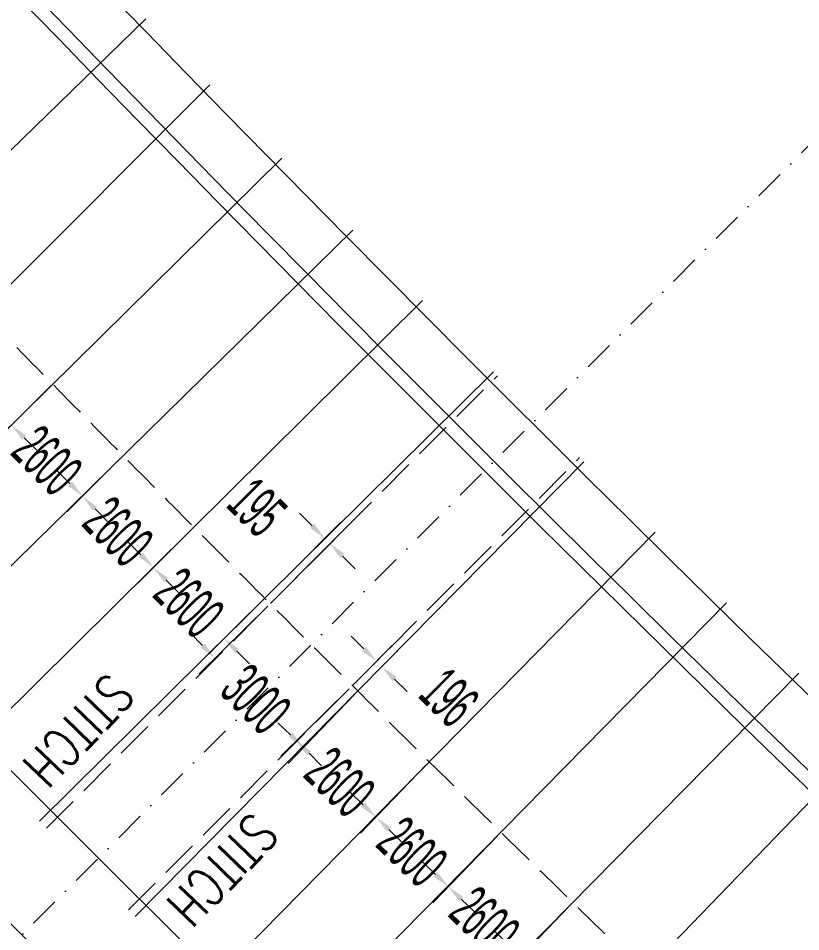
# Model space of a CAD drawing. Header units: millimetres. Extents: x 27228149 to 29012050, y 40856015 to 42918728.
# Drawn here: x 27626051 to 27646297, y 42072674 to 42096314 of the extents above; entities that cross this region are included whole.
import ezdxf

# ---------------------------------------------------------------- set-up
doc = ezdxf.new("R2010")
doc.units = ezdxf.units.MM
doc.header["$LTSCALE"] = 0.05
doc.linetypes.add('DGN Style 3', pattern=[27349.722329, 19535.51595, -7814.20638])
doc.linetypes.add('DGN Style 4', pattern=[31276.361035, 15628.41276, -7814.20638, 19.535516, -7814.20638])
doc.layers.get('Defpoints').update_dxf_attribs({"lineweight": 0})
for name, color, linetype, lineweight in [('InnerEdge_NB', 7, 'Continuous', 0), ('InnerEdge_SB', 7, 'Continuous', 0), ('OuterEdge_SB', 7, 'Continuous', 0), ('PlacementCurve_NB', 1, 'DGN Style 3', 0), ('PlacementCurve_SB', 1, 'DGN Style 3', 0), ('S-_ANOT----_A-', 7, 'Continuous', 0), ('S-_ANOT----_T-', 7, 'Continuous', 0), ('S-_GRIDLINE_E- Adjusted', 6, 'DGN Style 4', 0), ('S-_SEG-----_E-SB', 3, 'Continuous', 13), ('S-_WALLLBW-_E-', 40, 'Continuous', 13)]:
    doc.layers.add(name, color=color, linetype=linetype, lineweight=lineweight)
doc.styles.add('Styletxt', font='txt.shx')
doc.styles.add('StyleWORKING', font='WORKING.shx')
doc.dimstyles.new('dim300', dxfattribs={"dimtxt": 750, "dimasz": 750, "dimexe": 375, "dimexo": 375, "dimgap": 375, "dimtad": 1, "dimdec": 0, "dimzin": 11, "dimdsep": 46, "dimtxsty": 'StyleWORKING', "dimsah": 1, "dimcen": 0.09, "dimclrd": 7, "dimclre": 7, "dimadec": 4, "dimazin": 3, "dimtfac": 1, "dimtdec": 0, "dimtmove": 0, "dimatfit": 3, "dimfxl": 1, "dimtolj": 1, "dimtzin": 0, "dimlwd": 0, "dimlwe": 0, "dimarcsym": 0})

# ---------------------------------------------------------------- blocks, each defined once
blk = doc.blocks.new('*D459')
at = {"layer": 'Defpoints', "color": 0, "linetype": 'Continuous', "transparency": 16777216}
for p in [(27625121, 42088702), (27626986, 42086890), (27625878, 42085786)]:
    blk.add_point(p, dxfattribs=at)
at = {"layer": 'S-_ANOT----_A-', "linetype": 'Continuous', "transparency": 16777216}
for p, q in [((27625039, 42088621), (27623636, 42087222)), ((27626904, 42086809), (27625471, 42085380))]:
    blk.add_line(p, q, dxfattribs=at)
at = {"layer": 'S-_ANOT----_A-', "color": 7, "linetype": 'Continuous', "lineweight": 0, "transparency": 16777216}
for p, q in [((27623718, 42087954), (27623394, 42088280)), ((27626203, 42085460), (27626528, 42085135))]:
    blk.add_line(p, q, dxfattribs=at)
at = {"layer": 'S-_ANOT----_A-', "color": 7, "linetype": 'Continuous', "transparency": 16777216}
for points in [[(27623773, 42088008), (27623664, 42087900), (27624043, 42087628)], [(27626257, 42085515), (27626149, 42085406), (27625878, 42085786)]]:
    blk.add_solid(points, dxfattribs=at)
at = {"layer": 'S-_ANOT----_A-', "color": 0, "linetype": 'Continuous', "transparency": 16777216, "insert": (27624962, 42086708), "char_height": 1150, "attachment_point": 5, "rotation": 314.8984, "style": 'StyleWORKING'}
blk.add_mtext('\\A1;{\\W0.47826;\\C0;2600}', dxfattribs=at)
blk = doc.blocks.new('*D460')
at = {"layer": 'Defpoints', "color": 0, "linetype": 'Continuous', "transparency": 16777216}
for p in [(27626986, 42086890), (27628764, 42084992), (27627713, 42083945)]:
    blk.add_point(p, dxfattribs=at)
at = {"layer": 'S-_ANOT----_A-', "linetype": 'Continuous', "transparency": 16777216}
for p, q in [((27626904, 42086809), (27625471, 42085380)), ((27628682, 42084911), (27627306, 42083539))]:
    blk.add_line(p, q, dxfattribs=at)
at = {"layer": 'S-_ANOT----_A-', "color": 7, "linetype": 'Continuous', "lineweight": 0, "transparency": 16777216}
for p, q in [((27625554, 42086112), (27625229, 42086438)), ((27628038, 42083619), (27628363, 42083293))]:
    blk.add_line(p, q, dxfattribs=at)
at = {"layer": 'S-_ANOT----_A-', "color": 7, "linetype": 'Continuous', "transparency": 16777216}
for points in [[(27625608, 42086166), (27625499, 42086058), (27625878, 42085786)], [(27628092, 42083673), (27627984, 42083565), (27627713, 42083945)]]:
    blk.add_solid(points, dxfattribs=at)
at = {"layer": 'S-_ANOT----_A-', "color": 0, "linetype": 'Continuous', "transparency": 16777216, "insert": (27626797, 42084867), "char_height": 1150, "attachment_point": 5, "rotation": 314.8984, "style": 'StyleWORKING'}
blk.add_mtext('\\A1;{\\W0.47826;\\C0;2600}', dxfattribs=at)
blk = doc.blocks.new('*D461')
at = {"layer": 'Defpoints', "color": 0, "linetype": 'Continuous', "transparency": 16777216}
for p in [(27628764, 42084992), (27630594, 42083145), (27629548, 42082103)]:
    blk.add_point(p, dxfattribs=at)
at = {"layer": 'S-_ANOT----_A-', "linetype": 'Continuous', "transparency": 16777216}
for p, q in [((27628682, 42084911), (27627306, 42083539)), ((27630512, 42083064), (27629141, 42081697))]:
    blk.add_line(p, q, dxfattribs=at)
at = {"layer": 'S-_ANOT----_A-', "color": 7, "linetype": 'Continuous', "lineweight": 0, "transparency": 16777216}
for p, q in [((27627389, 42084271), (27627064, 42084597)), ((27629873, 42081777), (27630198, 42081451))]:
    blk.add_line(p, q, dxfattribs=at)
at = {"layer": 'S-_ANOT----_A-', "color": 7, "linetype": 'Continuous', "transparency": 16777216}
for points in [[(27627443, 42084325), (27627334, 42084217), (27627713, 42083945)], [(27629927, 42081831), (27629819, 42081723), (27629548, 42082103)]]:
    blk.add_solid(points, dxfattribs=at)
at = {"layer": 'S-_ANOT----_A-', "color": 0, "linetype": 'Continuous', "transparency": 16777216, "insert": (27628632, 42083025), "char_height": 1150, "attachment_point": 5, "rotation": 314.8984, "style": 'StyleWORKING'}
blk.add_mtext('\\A1;{\\W0.47826;\\C0;2600}', dxfattribs=at)
blk = doc.blocks.new('*D462')
at = {"layer": 'Defpoints', "color": 0, "linetype": 'Continuous', "transparency": 16777216}
for p in [(27634837, 42078903), (27636685, 42077073), (27635307, 42075641)]:
    blk.add_point(p, dxfattribs=at)
at = {"layer": 'S-_ANOT----_A-', "linetype": 'Continuous', "transparency": 16777216}
for p, q in [((27634757, 42078820), (27633034, 42077029)), ((27636605, 42076990), (27634908, 42075227))]:
    blk.add_line(p, q, dxfattribs=at)
at = {"layer": 'S-_ANOT----_A-', "color": 7, "linetype": 'Continuous', "lineweight": 0, "transparency": 16777216}
for p, q in [((27633102, 42077762), (27632770, 42078081)), ((27635638, 42075322), (27635970, 42075003))]:
    blk.add_line(p, q, dxfattribs=at)
at = {"layer": 'S-_ANOT----_A-', "color": 7, "linetype": 'Continuous', "transparency": 16777216}
for points in [[(27633155, 42077817), (27633048, 42077707), (27633433, 42077443)], [(27635691, 42075377), (27635585, 42075267), (27635307, 42075641)]]:
    blk.add_solid(points, dxfattribs=at)
at = {"layer": 'S-_ANOT----_A-', "color": 0, "linetype": 'Continuous', "transparency": 16777216, "insert": (27634371, 42076543), "char_height": 1150, "attachment_point": 5, "rotation": 316.1127, "style": 'StyleWORKING'}
blk.add_mtext('\\A1;{\\W0.47826;\\C0;2600}', dxfattribs=at)
blk = doc.blocks.new('*D463')
at = {"layer": 'Defpoints', "color": 0, "linetype": 'Continuous', "transparency": 16777216}
for p in [(27636685, 42077073), (27638537, 42075249), (27637180, 42073839)]:
    blk.add_point(p, dxfattribs=at)
at = {"layer": 'S-_ANOT----_A-', "linetype": 'Continuous', "transparency": 16777216}
for p, q in [((27636605, 42076990), (27634908, 42075227)), ((27638458, 42075167), (27636782, 42073424))]:
    blk.add_line(p, q, dxfattribs=at)
at = {"layer": 'S-_ANOT----_A-', "color": 7, "linetype": 'Continuous', "lineweight": 0, "transparency": 16777216}
for p, q in [((27634975, 42075960), (27634644, 42076279)), ((27637512, 42073520), (27637843, 42073201))]:
    blk.add_line(p, q, dxfattribs=at)
at = {"layer": 'S-_ANOT----_A-', "color": 7, "linetype": 'Continuous', "transparency": 16777216}
for points in [[(27635028, 42076015), (27634922, 42075905), (27635307, 42075641)], [(27637565, 42073575), (27637459, 42073464), (27637180, 42073839)]]:
    blk.add_solid(points, dxfattribs=at)
at = {"layer": 'S-_ANOT----_A-', "color": 0, "linetype": 'Continuous', "transparency": 16777216, "insert": (27636245, 42074741), "char_height": 1150, "attachment_point": 5, "rotation": 316.1127, "style": 'StyleWORKING'}
blk.add_mtext('\\A1;{\\W0.47826;\\C0;2600}', dxfattribs=at)
blk = doc.blocks.new('*D464')
at = {"layer": 'Defpoints', "color": 0, "linetype": 'Continuous', "transparency": 16777216}
for p in [(27638537, 42075249), (27640396, 42073431), (27639054, 42072036)]:
    blk.add_point(p, dxfattribs=at)
at = {"layer": 'S-_ANOT----_A-', "linetype": 'Continuous', "transparency": 16777216}
for p, q in [((27638458, 42075167), (27636782, 42073424)), ((27640316, 42073348), (27638656, 42071622))]:
    blk.add_line(p, q, dxfattribs=at)
at = {"layer": 'S-_ANOT----_A-', "color": 7, "linetype": 'Continuous', "lineweight": 0, "transparency": 16777216}
for p, q in [((27636849, 42074157), (27636517, 42074476)), ((27639386, 42071717), (27639717, 42071398))]:
    blk.add_line(p, q, dxfattribs=at)
at = {"layer": 'S-_ANOT----_A-', "color": 7, "linetype": 'Continuous', "transparency": 16777216}
for points in [[(27636902, 42074213), (27636796, 42074102), (27637180, 42073839)], [(27639439, 42071773), (27639333, 42071662), (27639054, 42072036)]]:
    blk.add_solid(points, dxfattribs=at)
at = {"layer": 'S-_ANOT----_A-', "color": 0, "linetype": 'Continuous', "transparency": 16777216, "insert": (27638118, 42072938), "char_height": 1150, "attachment_point": 5, "rotation": 316.1127, "style": 'StyleWORKING'}
blk.add_mtext('\\A1;{\\W0.47826;\\C0;2600}', dxfattribs=at)
blk = doc.blocks.new('*D465')
at = {"layer": 'Defpoints', "color": 0, "linetype": 'Continuous', "transparency": 16777216}
for p in [(27640396, 42073431), (27642259, 42071618), (27640928, 42070234)]:
    blk.add_point(p, dxfattribs=at)
at = {"layer": 'S-_ANOT----_A-', "linetype": 'Continuous', "transparency": 16777216}
for p, q in [((27640316, 42073348), (27638656, 42071622)), ((27642180, 42071535), (27640529, 42069819))]:
    blk.add_line(p, q, dxfattribs=at)
at = {"layer": 'S-_ANOT----_A-', "color": 7, "linetype": 'Continuous', "lineweight": 0, "transparency": 16777216}
for p, q in [((27638723, 42072355), (27638391, 42072674)), ((27641260, 42069915), (27641591, 42069596))]:
    blk.add_line(p, q, dxfattribs=at)
at = {"layer": 'S-_ANOT----_A-', "color": 7, "linetype": 'Continuous', "transparency": 16777216}
for points in [[(27638776, 42072410), (27638669, 42072300), (27639054, 42072036)], [(27641313, 42069970), (27641206, 42069860), (27640928, 42070234)]]:
    blk.add_solid(points, dxfattribs=at)
at = {"layer": 'S-_ANOT----_A-', "color": 0, "linetype": 'Continuous', "transparency": 16777216, "insert": (27639992, 42071136), "char_height": 1150, "attachment_point": 5, "rotation": 316.1127, "style": 'StyleWORKING'}
blk.add_mtext('\\A1;{\\W0.47826;\\C0;2600}', dxfattribs=at)
blk = doc.blocks.new('*D883')
at = {"layer": 'Defpoints', "color": 0, "linetype": 'Continuous', "transparency": 16777216}
for p in [(27635267, 42079617), (27635321, 42079672), (27635406, 42079480)]:
    blk.add_point(p, dxfattribs=at)
at = {"layer": 'S-_ANOT----_A-', "color": 7, "linetype": 'Continuous', "lineweight": 0, "transparency": 16777216}
for p, q in [((27634994, 42079995), (27634666, 42080319)), ((27635788, 42079211), (27636115, 42078888))]:
    blk.add_line(p, q, dxfattribs=at)
at = {"layer": 'S-_ANOT----_A-', "linetype": 'Continuous', "transparency": 16777216}
for p, q in [((27635348, 42079699), (27635725, 42080081)), ((27635487, 42079562), (27635864, 42079944))]:
    blk.add_line(p, q, dxfattribs=at)
at = {"layer": 'S-_ANOT----_A-', "color": 7, "linetype": 'Continuous', "transparency": 16777216}
for points in [[(27635048, 42080050), (27634940, 42079941), (27635321, 42079672)], [(27635841, 42079266), (27635734, 42079157), (27635460, 42079535)]]:
    blk.add_solid(points, dxfattribs=at)
at = {"layer": 'S-_ANOT----_A-', "color": 0, "linetype": 'Continuous', "transparency": 16777216, "insert": (27637199, 42078737), "char_height": 1150, "attachment_point": 5, "rotation": 315.354, "style": 'StyleWORKING'}
blk.add_mtext('\\A1;{\\W0.47826;\\C0;196}', dxfattribs=at)
blk = doc.blocks.new('*D884')
at = {"layer": 'Defpoints', "color": 0, "linetype": 'Continuous', "transparency": 16777216}
for p in [(27633980, 42082853), (27632998, 42081867), (27633136, 42081729)]:
    blk.add_point(p, dxfattribs=at)
at = {"layer": 'S-_ANOT----_A-', "color": 7, "linetype": 'Continuous', "lineweight": 0, "transparency": 16777216}
for p, q in [((27633653, 42083178), (27633327, 42083502)), ((27634444, 42082391), (27634770, 42082067))]:
    blk.add_line(p, q, dxfattribs=at)
at = {"layer": 'S-_ANOT----_A-', "linetype": 'Continuous', "transparency": 16777216}
for p, q in [((27633079, 42081948), (27634385, 42083261)), ((27633217, 42081811), (27634523, 42083123))]:
    blk.add_line(p, q, dxfattribs=at)
at = {"layer": 'S-_ANOT----_A-', "color": 7, "linetype": 'Continuous', "transparency": 16777216}
for points in [[(27633707, 42083232), (27633599, 42083123), (27633980, 42082853)], [(27634498, 42082446), (27634390, 42082337), (27634118, 42082716)]]:
    blk.add_solid(points, dxfattribs=at)
at = {"layer": 'S-_ANOT----_A-', "color": 0, "linetype": 'Continuous', "transparency": 16777216, "insert": (27632229, 42083659), "char_height": 1150, "attachment_point": 5, "rotation": 315.1481, "style": 'StyleWORKING'}
blk.add_mtext('\\A1;{\\W0.47826;\\C0;195}', dxfattribs=at)
blk = doc.blocks.new('*D1112')
at = {"layer": 'Defpoints', "color": 0, "linetype": 'Continuous', "transparency": 16777216}
for p in [(27630594, 42083145), (27632429, 42081303), (27631384, 42080261)]:
    blk.add_point(p, dxfattribs=at)
at = {"layer": 'S-_ANOT----_A-', "linetype": 'Continuous', "transparency": 16777216}
for p, q in [((27630512, 42083064), (27629141, 42081697)), ((27632347, 42081222), (27630976, 42079856))]:
    blk.add_line(p, q, dxfattribs=at)
at = {"layer": 'S-_ANOT----_A-', "color": 7, "linetype": 'Continuous', "lineweight": 0, "transparency": 16777216}
for p, q in [((27629224, 42082429), (27628899, 42082755)), ((27631708, 42079936), (27632033, 42079610))]:
    blk.add_line(p, q, dxfattribs=at)
at = {"layer": 'S-_ANOT----_A-', "color": 7, "linetype": 'Continuous', "transparency": 16777216}
for points in [[(27629278, 42082483), (27629169, 42082375), (27629548, 42082103)], [(27631763, 42079990), (27631654, 42079881), (27631384, 42080261)]]:
    blk.add_solid(points, dxfattribs=at)
at = {"layer": 'S-_ANOT----_A-', "color": 0, "linetype": 'Continuous', "transparency": 16777216, "insert": (27630467, 42081183), "char_height": 1150, "attachment_point": 5, "rotation": 314.8984, "style": 'StyleWORKING'}
blk.add_mtext('\\A1;{\\W0.47826;\\C0;2600}', dxfattribs=at)
blk = doc.blocks.new('*D1113')
at = {"layer": 'Defpoints', "color": 0, "linetype": 'Continuous', "transparency": 16777216}
for p in [(27632587, 42081179), (27634695, 42079044), (27633252, 42077619)]:
    blk.add_point(p, dxfattribs=at)
at = {"layer": 'S-_ANOT----_A-', "linetype": 'Continuous', "transparency": 16777216}
for p, q in [((27632505, 42081098), (27630735, 42079350)), ((27634613, 42078963), (27632843, 42077215))]:
    blk.add_line(p, q, dxfattribs=at)
at = {"layer": 'S-_ANOT----_A-', "color": 7, "linetype": 'Continuous', "lineweight": 0, "transparency": 16777216}
for p, q in [((27630821, 42080081), (27630498, 42080409)), ((27633575, 42077292), (27633898, 42076964))]:
    blk.add_line(p, q, dxfattribs=at)
at = {"layer": 'S-_ANOT----_A-', "color": 7, "linetype": 'Continuous', "transparency": 16777216}
for points in [[(27630876, 42080135), (27630766, 42080027), (27631144, 42079754)], [(27633630, 42077345), (27633521, 42077238), (27633252, 42077619)]]:
    blk.add_solid(points, dxfattribs=at)
at = {"layer": 'S-_ANOT----_A-', "color": 0, "linetype": 'Continuous', "transparency": 16777216, "insert": (27632199, 42078687), "char_height": 1150, "attachment_point": 5, "rotation": 314.6318, "style": 'StyleWORKING'}
blk.add_mtext('\\A1;{\\W0.47826;\\C0;3000}', dxfattribs=at)

msp = doc.modelspace()

# ---------------------------------------------------------------- linework, layer by layer
at = {"layer": 'InnerEdge_NB'}
msp.add_lwpolyline([(27283724.5, 42878514.7, -0.0568157), (27345588.8, 42682480.7), (27368075.3, 42566916.3, 0.0263705), (27393633.3, 42464653, 0.0426618), (27458420.2, 42303807.1, 0.1075608), (27699785.7, 42006839.6, 0.026969), (27783127.3, 41947329.2), (27839783.5, 41911319.6)], format="xyb", dxfattribs=at)
at = {"layer": 'InnerEdge_SB', "extrusion": (0, 0, -1)}
msp.add_lwpolyline([(-27784629.2, 41949692.3, 0.026969), (-27701533.2, 42009027.3, 0.1075608), (-27460918.9, 42305070.6, 0.0691101), (-27370363.7, 42569291.8)], format="xyb", dxfattribs=at)
at = {"layer": 'OuterEdge_SB'}
msp.add_arc((28261355.6, 42709836.2), 882808.3, 206.7701516, 231.3876643, dxfattribs=at)
at = {"layer": 'PlacementCurve_NB'}
msp.add_lwpolyline([(27288809.3, 42846343.4, -0.0480477), (27337834.2, 42680971.8), (27359958.8, 42567267.3, 0.0690894), (27451045.4, 42301107.2, 0.1079959), (27694979, 42000696.1, 0.0193193), (27725549.4, 41977271, 0.0146476), (27778701.6, 41940923.9), (27835716.4, 41904662.4)], format="xyb", dxfattribs=at)
at = {"layer": 'PlacementCurve_SB'}
msp.add_lwpolyline([(27305541.4, 42854039, -0.0482858), (27355899.2, 42684467.3), (27377998.9, 42570890.3, 0.0688708), (27467496.8, 42309348.2, 0.1110949), (27715510, 42007942.3, 0.028125), (27802629.8, 41947720.4), (27845874.9, 41921290)], format="xyb", dxfattribs=at)
at = {"layer": 'S-_GRIDLINE_E- Adjusted'}
msp.add_line((27608781.2, 42055171.4), (27667659.8, 42114238.7), dxfattribs=at)
at = {"layer": 'S-_SEG-----_E-SB'}
for p, q in [((27617498.2, 42084776.3), (27629348.4, 42096301.1)), ((27619321.9, 42082903.3), (27631011.3, 42094592.7)), ((27621103.7, 42081083.7), (27632868, 42092696.2)), ((27622911.2, 42079248.5), (27634709.6, 42090826.3)), ((27624768.8, 42077373.2), (27636511.2, 42089007.8)), ((27626603.9, 42075531.5), (27638346.4, 42087166.1)), ((27629078.7, 42073064.6), (27640686.7, 42084833.4)), ((27630933.9, 42071227.8), (27642526.5, 42083011.6)), ((27632786.8, 42069403.9), (27644379.4, 42081187.7)), ((27634637.9, 42067592.4), (27646245, 42079362.2)), ((27636562.9, 42065719.6), (27648046.2, 42077609.9))]:
    msp.add_line(p, q, dxfattribs=at)
at = {"layer": 'S-_SEG-----_E-SB', "linetype": 'DGN Style 3'}
for p, q in [((27626781.7, 42075354.3), (27638451.2, 42087061.3)), ((27628906.4, 42073236.4), (27640575.9, 42084943.3))]:
    msp.add_line(p, q, dxfattribs=at)
at = {"layer": 'S-_WALLLBW-_E-'}
for radius in [881058.3, 882458.3]:
    msp.add_arc((28261355.6, 42709836.2), radius, 206.7701516, 231.3876645, dxfattribs=at)

# ---------------------------------------------------------------- texts
at = {"layer": 'S-_ANOT----_T-', "linetype": 'Continuous', "style": 'Styletxt', "width": 0.75}
for p in [(27628394.6, 42079420), (27632120.3, 42075814.7)]:
    msp.add_text('STITCH', height=1000, rotation=226.11442, dxfattribs=at).set_placement(p)

# ---------------------------------------------------------------- dimensions: what is measured, and where the dimension line sits
at = {"layer": 'S-_ANOT----_A-', "linetype": 'Continuous'}
for base, p1, p2, angle, override, picture, middle, turn in [((27625878.3, 42085786.3), (27625120.5, 42088702), (27626985.8, 42086890), 134.89835, {"dimscale": 1000, "dimtxt": 1.15, "dimasz": 0.46, "dimexe": 0.575, "dimexo": 0.115, "dimgap": 0.2875, "dimtad": 1, "dimjust": 0, "dimtih": 0, "dimtoh": 0, "dimlfac": 1, "dimsah": 1, "dimcen": 0, "dimse1": 0, "dimse2": 0, "dimclre": 256, "dimclrt": 0, "dimtol": 0, "dimtfac": 1, "dimtofl": 0, "dimtmove": 2, "dimatfit": 3, "dimfrac": 0, "dimtolj": 1, "dimlwe": 65535}, '*D459', (27624961.6, 42086708.2), 314.89835), ((27627713.3, 42083944.9), (27626985.8, 42086890), (27628763.9, 42084991.8), 134.89835, {"dimscale": 1000, "dimtxt": 1.15, "dimasz": 0.46, "dimexe": 0.575, "dimexo": 0.115, "dimgap": 0.2875, "dimtad": 1, "dimjust": 0, "dimtih": 0, "dimtoh": 0, "dimlfac": 1, "dimsah": 1, "dimcen": 0, "dimse1": 0, "dimse2": 0, "dimclre": 256, "dimclrt": 0, "dimtol": 0, "dimtfac": 1, "dimtofl": 0, "dimtmove": 2, "dimatfit": 3, "dimfrac": 0, "dimtolj": 1, "dimlwe": 65535}, '*D460', (27626796.7, 42084866.6), 314.89835), ((27629548.5, 42082103.1), (27628763.9, 42084991.8), (27630593.7, 42083144.7), 134.89835, {"dimscale": 1000, "dimtxt": 1.15, "dimasz": 0.46, "dimexe": 0.575, "dimexo": 0.115, "dimgap": 0.2875, "dimtad": 1, "dimjust": 0, "dimtih": 0, "dimtoh": 0, "dimlfac": 1, "dimsah": 1, "dimcen": 0, "dimse1": 0, "dimse2": 0, "dimclre": 256, "dimclrt": 0, "dimtol": 0, "dimtfac": 1, "dimtofl": 0, "dimtmove": 2, "dimatfit": 3, "dimfrac": 0, "dimtolj": 1, "dimlwe": 65535}, '*D461', (27628631.8, 42083025), 314.89835), ((27633979.5, 42082853.4), (27633136.3, 42081729.3), (27632998.1, 42081866.9), 135.14809, {"dimscale": 1000, "dimtxt": 1.15, "dimasz": 0.46, "dimexe": 0.575, "dimexo": 0.115, "dimgap": 0.2875, "dimtad": 1, "dimtih": 0, "dimtoh": 0, "dimlfac": 1, "dimsah": 1, "dimcen": 0, "dimse1": 0, "dimse2": 0, "dimclre": 256, "dimclrt": 0, "dimtol": 0, "dimtfac": 1, "dimtofl": 0, "dimtmove": 2, "dimatfit": 3, "dimfrac": 0, "dimtolj": 1, "dimlwe": 65535}, '*D884', (27632229.3, 42083659.1), 315.14809), ((27631383.7, 42080261.4), (27630593.7, 42083144.7), (27632428.9, 42081303), 134.89835, {"dimscale": 1000, "dimtxt": 1.15, "dimasz": 0.46, "dimexe": 0.575, "dimexo": 0.115, "dimgap": 0.2875, "dimtad": 1, "dimjust": 0, "dimtih": 0, "dimtoh": 0, "dimlfac": 1, "dimsah": 1, "dimcen": 0, "dimse1": 0, "dimse2": 0, "dimclre": 256, "dimclrt": 0, "dimtol": 0, "dimtfac": 1, "dimtofl": 0, "dimtmove": 2, "dimatfit": 3, "dimfrac": 0, "dimtolj": 1, "dimlwe": 65535}, '*D1112', (27630467, 42081183.2), 314.89835), ((27633251.9, 42077618.9), (27632587.3, 42081178.6), (27634695, 42079043.6), 134.63178, {"dimscale": 1000, "dimtxt": 1.15, "dimasz": 0.46, "dimexe": 0.575, "dimexo": 0.115, "dimgap": 0.2875, "dimtad": 1, "dimjust": 0, "dimtih": 0, "dimtoh": 0, "dimlfac": 1, "dimsah": 1, "dimcen": 0, "dimse1": 0, "dimse2": 0, "dimclre": 256, "dimclrt": 0, "dimtol": 0, "dimtfac": 1, "dimtofl": 0, "dimtmove": 2, "dimatfit": 3, "dimfrac": 0, "dimtolj": 1, "dimlwe": 65535}, '*D1113', (27632199.1, 42078687.4), 314.63178), ((27635321, 42079672.1), (27635406.2, 42079479.8), (27635266.9, 42079617.3), 135.354, {"dimscale": 1000, "dimtxt": 1.15, "dimasz": 0.46, "dimexe": 0.575, "dimexo": 0.115, "dimgap": 0.2875, "dimtad": 1, "dimtih": 0, "dimtoh": 0, "dimlfac": 1, "dimsah": 1, "dimcen": 0, "dimse1": 0, "dimse2": 0, "dimclre": 256, "dimclrt": 0, "dimtol": 0, "dimtfac": 1, "dimtofl": 0, "dimtmove": 2, "dimatfit": 3, "dimfrac": 0, "dimtolj": 1, "dimlwe": 65535}, '*D883', (27637199, 42078736.8), 315.354), ((27635306.7, 42075640.9), (27634836.9, 42078902.6), (27636684.5, 42077073.3), 136.1127, {"dimscale": 1000, "dimtxt": 1.15, "dimasz": 0.46, "dimexe": 0.575, "dimexo": 0.115, "dimgap": 0.2875, "dimtad": 1, "dimjust": 0, "dimtih": 0, "dimtoh": 0, "dimlfac": 1, "dimsah": 1, "dimcen": 0, "dimse1": 0, "dimse2": 0, "dimclre": 256, "dimclrt": 0, "dimtol": 0, "dimtfac": 1, "dimtofl": 0, "dimtmove": 2, "dimatfit": 3, "dimfrac": 0, "dimtolj": 1, "dimlwe": 65535}, '*D462', (27634370.8, 42076543), 316.1127), ((27637180.4, 42073838.6), (27636684.5, 42077073.3), (27638537.5, 42075249.4), 136.1127, {"dimscale": 1000, "dimtxt": 1.15, "dimasz": 0.46, "dimexe": 0.575, "dimexo": 0.115, "dimgap": 0.2875, "dimtad": 1, "dimjust": 0, "dimtih": 0, "dimtoh": 0, "dimlfac": 1, "dimsah": 1, "dimcen": 0, "dimse1": 0, "dimse2": 0, "dimclre": 256, "dimclrt": 0, "dimtol": 0, "dimtfac": 1, "dimtofl": 0, "dimtmove": 2, "dimatfit": 3, "dimfrac": 0, "dimtolj": 1, "dimlwe": 65535}, '*D463', (27636244.5, 42074740.8), 316.1127), ((27639054.2, 42072036.2), (27638537.5, 42075249.4), (27640395.7, 42073431), 136.1127, {"dimscale": 1000, "dimtxt": 1.15, "dimasz": 0.46, "dimexe": 0.575, "dimexo": 0.115, "dimgap": 0.2875, "dimtad": 1, "dimjust": 0, "dimtih": 0, "dimtoh": 0, "dimlfac": 1, "dimsah": 1, "dimcen": 0, "dimse1": 0, "dimse2": 0, "dimclre": 256, "dimclrt": 0, "dimtol": 0, "dimtfac": 1, "dimtofl": 0, "dimtmove": 2, "dimatfit": 3, "dimfrac": 0, "dimtolj": 1, "dimlwe": 65535}, '*D464', (27638118.2, 42072938.4), 316.1127), ((27640928, 42070233.8), (27640395.7, 42073431), (27642259.3, 42071617.9), 136.1127, {"dimscale": 1000, "dimtxt": 1.15, "dimasz": 0.46, "dimexe": 0.575, "dimexo": 0.115, "dimgap": 0.2875, "dimtad": 1, "dimjust": 0, "dimtih": 0, "dimtoh": 0, "dimlfac": 1, "dimsah": 1, "dimcen": 0, "dimse1": 0, "dimse2": 0, "dimclre": 256, "dimclrt": 0, "dimtol": 0, "dimtfac": 1, "dimtofl": 0, "dimtmove": 2, "dimatfit": 3, "dimfrac": 0, "dimtolj": 1, "dimlwe": 65535}, '*D465', (27639992, 42071136), 316.1127)]:
    dim = msp.add_linear_dim(base=base, p1=p1, p2=p2, angle=angle, text='{\\W0.47826;\\C0;<>}', dimstyle='dim300', override=override, dxfattribs=at)
    dim.commit()
    dim.dimension.update_dxf_attribs({"geometry": picture, "text_midpoint": middle, "dimtype": 160, "text_rotation": turn})

doc.saveas('drawing.dxf')
